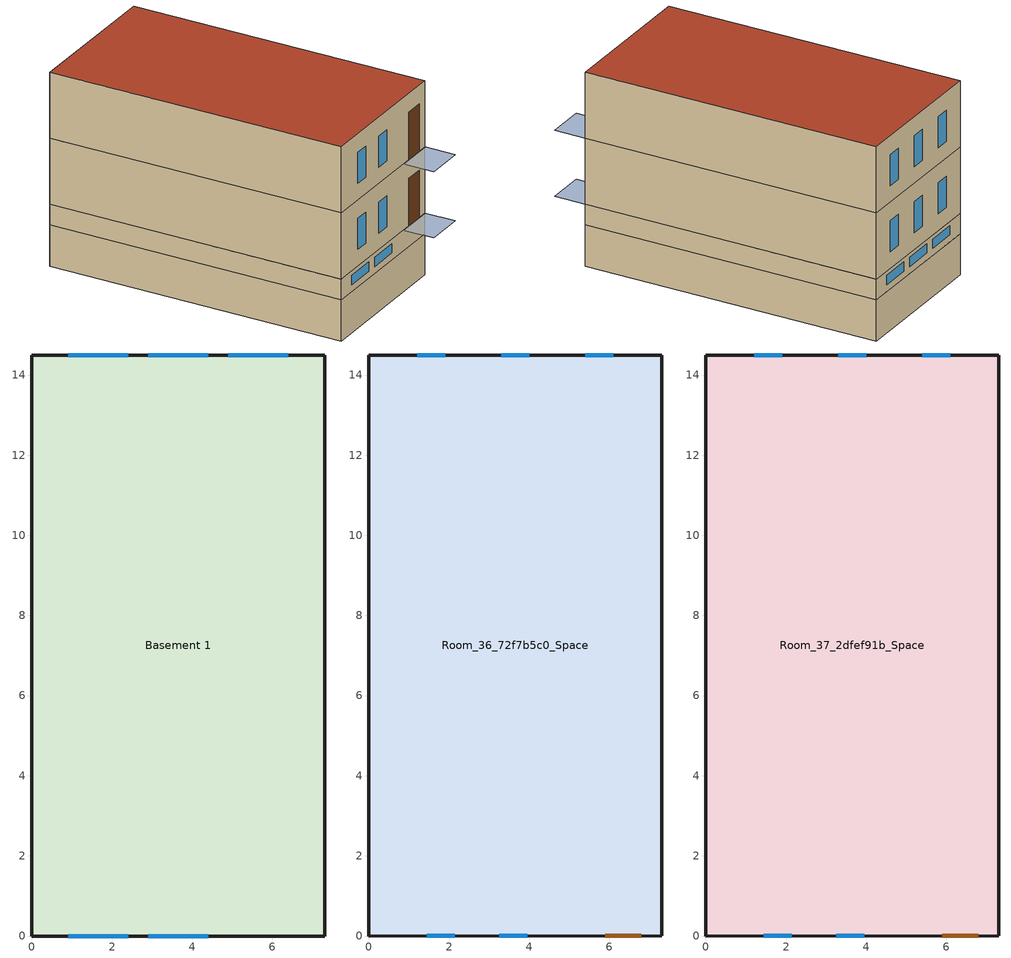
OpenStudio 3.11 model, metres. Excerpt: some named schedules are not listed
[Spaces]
Basement 1
 floor foundation (DupTrip_BasementFloor): 7.3,14.5 7.3,0 0,0 0,14.5 z-2
 wall outside (Surface 3 c tbd): 0,0 7.3,0 z0:1
 wall outside (Surface 5 c tbd): 7.3,14.5 0,14.5 z0:1
 wall outside (Surface 6 c tbd): 7.3,0 7.3,14.5 z0:1
 wall outside (Surface 4 c tbd): 0,14.5 0,0 z0:1
 wall foundation (DupTrip_pre1945_BasementWall 1): 0,0 7.3,0 7.3,14.5 0,14.5 0,0 z-2:0
 window: 6.4,14.5 4.9,14.5 / 4.4,14.5 2.9,14.5 / 2.9,0 4.4,0 / 0.9,0 2.4,0 / 2.4,14.5 0.9,14.5 z0.34:0.79
Room_36_72f7b5c0_Space
 floor to Basement 1: 7.3,14.5 7.3,0 0,0 0,14.5 z1
 wall outside (Room_36_72f7b5c0..Face2 c tbd): 0,14.5 0,0 z1:4.2
 wall outside (Room_36_72f7b5c0..Face3 c tbd): 0,0 7.3,0 z1:4.2
 wall outside (Room_36_72f7b5c0..Face4 c tbd): 7.3,0 7.3,14.5 z1:4.2
 wall outside (Room_36_72f7b5c0..Face5 c tbd): 7.3,14.5 0,14.5 z1:4.2
 window: 6.1,14.5 5.4,14.5 / 4,14.5 3.3,14.5 / 1.9,14.5 1.2,14.5 / 1.44,0 2.14,0 / 3.25,0 3.95,0 z1.8:3.3
 door: 5.9,0 6.8,0 z1:3.3
Room_37_2dfef91b_Space
 floor to Room_36_72f7b5c0_Space: 7.3,14.5 7.3,0 0,0 0,14.5 z4.2
 wall outside (Room_37_2dfef91b..Face2 c tbd): 0,14.5 0,0 z4.2:7.4
 wall outside (Room_37_2dfef91b..Face3 c tbd): 0,0 7.3,0 z4.2:7.4
 wall outside (Room_37_2dfef91b..Face4 c tbd): 7.3,0 7.3,14.5 z4.2:7.4
 wall outside (Room_37_2dfef91b..Face5 c tbd): 7.3,14.5 0,14.5 z4.2:7.4
 window: 1.9,14.5 1.2,14.5 / 6.1,14.5 5.4,14.5 / 4,14.5 3.3,14.5 / 1.44,0 2.14,0 / 3.25,0 3.95,0 z5:6.5
 door: 5.9,0 6.8,0 z4.2:6.5
 roof outside (Room_37_2dfef91b..Face1 c tbd): 0,0 7.3,0 7.3,14.5 0,14.5 z7.4
shading: 7.3,0 7.3,-1.5 5.42,-1.5 5.42,0 z4.2; 7.3,0 7.3,-1.5 5.42,-1.5 5.42,0 z1
[Building]
10819rue Saint-Denis (MTL)111026Y1916: North Axis {deg}=0; Standards Building Type=MediumOffice
[Site]
QC_MONTREAL-IAP: Latitude {deg}=45.47; Longitude {deg}=-73.73; Time Zone {hr}=-5; Elevation {m}=36; Terrain=City
[SizingPeriod:DesignDay] Day of Month=21
Name | Maximum Dry-Bulb Temperature {C} | Daily Dry-Bulb Temperature Range {deltaC} | Barometric Pressure {Pa} | Wind Speed {m/s} | Wind Direction {deg} | Sky Clearness | Month | Day Type | Humidity Condition Type | Wetbulb or DewPoint at Maximum Dry-Bulb {C} | Solar Model Indicator | Rain Indicator | Snow Indicator | Daylight Saving Time Indicator | Dry-Bulb Temperature Range Modifier Type | ASHRAE Clear Sky Optical Depth for Beam Irradiance | ASHRAE Clear Sky Optical Depth for Diffuse Irradiance | Enthalpy at Maximum Dry-Bulb {J/kg}
Montreal Int'l Heating Design Day 99.6% Condns DB | -22.8 | 0 | 101099 | 3.6 | 294 | 0 | 1 | WinterDesignDay | Wetbulb | -22.8 | ASHRAEClearSky
Montreal Int'l Cooling Design Day 0.4% Condns DB=>MWB | 29.4 | 9.7 | 101099 | 4.8 | 228 | 1 | 7 | SummerDesignDay | Wetbulb | 22.7 | ASHRAEClearSky
Montreal Int'l Ann Htg 99.6% Condns DB | -23.7 | 0 | 100893 | 3.9 | 260 | 0 | 1 | WinterDesignDay | Wetbulb | -23.7 | ASHRAEClearSky | No | No | No | DefaultMultipliers
Montreal Int'l Ann Hum_n 99.6% Condns DP=>MCDB | -23 | 0 | 100893 | 3.9 | 260 | 0 | 1 | WinterDesignDay | Dewpoint | -30.5 | ASHRAEClearSky | No | No | No | DefaultMultipliers
Montreal Int'l Ann Htg Wind 99.6% Condns WS=>MCDB | -5.3 | 0 | 100893 | 12.9 | 260 | 0 | 1 | WinterDesignDay | Wetbulb | -5.3 | ASHRAEClearSky | No | No | No | DefaultMultipliers
Montreal Int'l Ann Clg .4% Condns DB=>MWB | 30 | 9.3 | 100893 | 4.9 | 220 |  | 7 | SummerDesignDay | Wetbulb | 22.1 | ASHRAETau | No | No | No | DefaultMultipliers | 0.465 | 1.966
Montreal Int'l Ann Clg .4% Condns WB=>MDB | 28.1 | 9.3 | 100893 | 4.9 | 220 |  | 7 | SummerDesignDay | Wetbulb | 23.2 | ASHRAETau | No | No | No | DefaultMultipliers | 0.465 | 1.966
Montreal Int'l Ann Clg .4% Condns DP=>MDB | 26 | 9.3 | 100893 | 4.9 | 220 |  | 7 | SummerDesignDay | Dewpoint | 21.6 | ASHRAETau | No | No | No | DefaultMultipliers | 0.465 | 1.966
Montreal Int'l Ann Clg .4% Condns Enth=>MDB | 28.1 | 9.3 | 100893 | 4.9 | 220 |  | 7 | SummerDesignDay | Enthalpy | 23 | ASHRAETau | No | No | No | DefaultMultipliers | 0.465 | 1.966 | 69300
[Site:WaterMainsTemperature]
Calculation Method=CorrelationFromWeatherFile; Temperature Multiplier=1; Temperature Offset {deltaC}=0
[ClimateZones]
Climate Zone Institution Name 1=ASHRAE; Climate Zone Document Name 1=ANSI/ASHRAE Standard 169; Climate Zone Document Year 1=2006; Climate Zone Value 1=7; Climate Zone Institution Name 2=CEC; Climate Zone Document Name 2=California Climate Zone Descriptions; Climate Zone Document Year 2=1995
[Construction]
SFD_Furnishing 2: Wood Furnishing 2
SFD_IntWall 2: Gypsum Board 3, Air Layer 1, Wood frame wall 2x4 uninsulated, Air Layer 1, Gypsum Board 3
DupTrip_IntWall: Gypsum Board, Air Layer 2, Wood frame wall 2x4 uninsulated, Air Layer 2, Gypsum Board
DupTrip_pre1945_ExtWall: Brick, Air Layer 2, Wood - 3 inch 1, Insulation 50 mm, Air Layer 2, Gypsum Board
DupTrip_BasementFloor: Heavy Concrete 150 mm
DupTrip_pre1945_Roof: Shingles asphalt, Plywood 1, Air Layer 2, Bulk insulation-cellulose 67 mm, Wood frame roof 2x10 uninsulated, Gypsum Board
DupTrip_IntFloor: Wood Flooring, Plywood 1, Wood frame roof 2x10 uninsulated, Gypsum Board
DupTrip_IntCeiling: Gypsum Board, Wood frame roof 2x10 uninsulated, Plywood 1, Wood Flooring
DupTrip_pre1945_BasementWall: Heavy Concrete 200 mm, Insulation panel 45 mm, Air Layer 2, Gypsum Board
DupTrip_Window_old-construction: SFD_Window_old-construction
DupTrip_Door_old-construction: SFD_Door_old-construction
DupTrip_IntWall 1: Gypsum Board 1, Air Layer, Wood frame wall 2x4 uninsulated, Air Layer, Gypsum Board 1
DupTrip_pre1945_ExtWall 1: Brick, Air Layer, Wood - 3 inch, Insulation 50 mm, Air Layer, Gypsum Board 1
DupTrip_pre1945_BasementWallAboveGround: Plaster, Heavy Concrete 200 mm, Insulation panel 45 mm, Air Layer, Gypsum Board 1
DupTrip_IntFloor 1: Wood Flooring, Plywood, Wood frame roof 2x10 uninsulated, Gypsum Board 1
DupTrip_IntCeiling 1: Gypsum Board 1, Wood frame roof 2x10 uninsulated, Plywood, Wood Flooring
DupTrip_pre1945_BasementWall 1: Heavy Concrete 200 mm, Insulation panel 45 mm, Gypsum Board 1
SFD_Furnishing: Wood Furnishing
SFD_IntWall 3: Gypsum Board 5, Air Layer 1, Wood frame wall 2x4 uninsulated, Air Layer 1, Gypsum Board 5
Room_36_72f7b5c0..Face2 c tbd: Brick, Air Layer 2, Wood - 3 inch 1, Room_36_72f7b5c0..Face2 m tbd, Air Layer 2, Gypsum Board
Room_36_72f7b5c0..Face3 c tbd: Brick, Air Layer 2, Wood - 3 inch 1, Room_36_72f7b5c0..Face3 m tbd, Air Layer 2, Gypsum Board
Room_36_72f7b5c0..Face4 c tbd: Brick, Air Layer 2, Wood - 3 inch 1, Room_36_72f7b5c0..Face4 m tbd, Air Layer 2, Gypsum Board
Room_36_72f7b5c0..Face5 c tbd: Brick, Air Layer 2, Wood - 3 inch 1, Room_36_72f7b5c0..Face5 m tbd, Air Layer 2, Gypsum Board
Room_37_2dfef91b..Face1 c tbd: Shingles asphalt, Plywood 1, Air Layer 2, Room_37_2dfef91b..Face1 m tbd, Wood frame roof 2x10 uninsulated, Gypsum Board
Room_37_2dfef91b..Face2 c tbd: Brick, Air Layer 2, Wood - 3 inch 1, Room_37_2dfef91b..Face2 m tbd, Air Layer 2, Gypsum Board
Room_37_2dfef91b..Face3 c tbd: Brick, Air Layer 2, Wood - 3 inch 1, Room_37_2dfef91b..Face3 m tbd, Air Layer 2, Gypsum Board
Room_37_2dfef91b..Face4 c tbd: Brick, Air Layer 2, Wood - 3 inch 1, Room_37_2dfef91b..Face4 m tbd, Air Layer 2, Gypsum Board
Room_37_2dfef91b..Face5 c tbd: Brick, Air Layer 2, Wood - 3 inch 1, Room_37_2dfef91b..Face5 m tbd, Air Layer 2, Gypsum Board
Surface 3 c tbd: Plaster, Heavy Concrete 200 mm, Surface 3 m tbd, Air Layer, Gypsum Board 1
Surface 4 c tbd: Plaster, Heavy Concrete 200 mm, Surface 4 m tbd, Air Layer, Gypsum Board 1
Surface 5 c tbd: Plaster, Heavy Concrete 200 mm, Surface 5 m tbd, Air Layer, Gypsum Board 1
Surface 6 c tbd: Plaster, Heavy Concrete 200 mm, Surface 6 m tbd, Air Layer, Gypsum Board 1
[Material]
Name | Roughness | Thickness {m} | Conductivity {W/m-K} | Density {kg/m3} | Specific Heat {J/kg-K} | Solar Absorptance | Visible Absorptance | Thermal Absorptance
Wood Furnishing 2; Wood Furnishing | Smooth | 0.075 | 0.12 | 540 | 1210
Gypsum Board 3; Gypsum Board 5 | Smooth | 0.0127 | 0.16 | 800 | 1090
Wood frame wall 2x4 uninsulated | Smooth | 0.089 | 0.409 | 154.65 | 1626.3
Gypsum Board; Gypsum Board 1 | Smooth | 0.0127 | 0.16 | 800 | 1090 | 0.3 | 0.5
Brick | Smooth | 0.1016 | 0.89 | 1920 | 790 | 0.5 | 0.5
Wood - 3 inch 1; Wood - 3 inch | Smooth | 0.064 | 0.15 | 608 | 1630
Insulation 50 mm | Smooth | 0.0499 | 0.046 | 19 | 960
Heavy Concrete 150 mm | Smooth | 0.1524 | 1.95 | 2240 | 900 | 0.3 | 0.5
Shingles asphalt | Smooth | 0.0032 | 0.04 | 1120 | 1260 | 0.5 | 0.5
Plywood 1; Plywood | Smooth | 0.0159 | 0.12 | 544 | 1210
Bulk insulation-cellulose 67 mm | Smooth | 0.067 | 0.046 | 20 | 1400
Wood frame roof 2x10 uninsulated | Smooth | 0.235 | 1.1557 | 80.994 | 1621.88
Wood Flooring | Smooth | 0.019 | 0.17 | 700 | 1630 | 0.5 | 0.2
Heavy Concrete 200 mm | Smooth | 0.2032 | 1.95 | 2240 | 900 | 0.3 | 0.5
Insulation panel 45 mm | Smooth | 0.0431 | 0.03 | 43 | 1210
Plaster | Smooth | 0.005 | 0.071 | 1860 | 840 | 0.3 | 0.5
XPS 25mm | Rough | 0.0254 | 0.029 | 28 | 1450 | 0.7 |  | 0.9
Room_36_72f7b5c0..Face2 m tbd; Room_36_72f7b5c0..Face4 m tbd | Smooth | 0.0421621 | 0.046 | 19 | 960
Room_36_72f7b5c0..Face3 m tbd | Smooth | 0.0368317 | 0.046 | 19 | 960
Room_36_72f7b5c0..Face5 m tbd | Smooth | 0.0357361 | 0.046 | 19 | 960
Room_37_2dfef91b..Face1 m tbd | Smooth | 0.0657342 | 0.046 | 20 | 1400
Room_37_2dfef91b..Face2 m tbd; Room_37_2dfef91b..Face4 m tbd | Smooth | 0.0450869 | 0.046 | 19 | 960
Room_37_2dfef91b..Face3 m tbd | Smooth | 0.0400971 | 0.046 | 19 | 960
Room_37_2dfef91b..Face5 m tbd | Smooth | 0.0381614 | 0.046 | 19 | 960
Surface 3 m tbd | Smooth | 0.0202531 | 0.03 | 43 | 1210
Surface 4 m tbd; Surface 6 m tbd | Smooth | 0.0291923 | 0.03 | 43 | 1210
Surface 5 m tbd | Smooth | 0.0173316 | 0.03 | 43 | 1210
[Material:AirGap] Thermal Resistance {m2-K/W}=0.15
Air Layer 1; Air Layer 2; Air Layer
[DefaultConstructionSet]
Name | Default Exterior Surface Constructions | Default Interior Surface Constructions | Default Ground Contact Surface Constructions | Default Exterior SubSurface Constructions | Default Interior SubSurface Constructions | Interior Partition Construction | Adiabatic Surface Construction
DupTrip_pre1945_ConstructionSet | Default Surface Constructions 82 | Default Surface Constructions 83 | Default Surface Constructions 84 | Default Sub Surface Constructions 51 | Default Sub Surface Constructions 6 | DupTrip_IntWall | DupTrip_pre1945_ExtWall
DupTrip_pre1945_ConstructionSet-Basement | Default Surface Constructions 22 | Default Surface Constructions 23 | Default Surface Constructions 24 | Default Sub Surface Constructions 15 | Default Sub Surface Constructions 16 | DupTrip_IntWall 1 | DupTrip_pre1945_ExtWall 1
[DefaultSurfaceConstructions]
Name | Floor Construction | Wall Construction | Roof Ceiling Construction
Default Surface Constructions 82 | DupTrip_BasementFloor | DupTrip_pre1945_ExtWall | DupTrip_pre1945_Roof
Default Surface Constructions 83 | DupTrip_IntFloor | DupTrip_IntWall | DupTrip_IntCeiling
Default Surface Constructions 84 | DupTrip_BasementFloor | DupTrip_pre1945_BasementWall
Default Surface Constructions 22 | DupTrip_BasementFloor | DupTrip_pre1945_BasementWallAboveGround
Default Surface Constructions 23 | DupTrip_IntFloor 1 |  | DupTrip_IntCeiling 1
Default Surface Constructions 24 | DupTrip_BasementFloor | DupTrip_pre1945_BasementWall 1
[DefaultSubSurfaceConstructions]
Name | Fixed Window Construction | Operable Window Construction | Door Construction
Default Sub Surface Constructions 51; Default Sub Surface Constructions 15 | DupTrip_Window_old-construction | DupTrip_Window_old-construction | DupTrip_Door_old-construction
Default Sub Surface Constructions 6; Default Sub Surface Constructions 16
[WindowMaterial:SimpleGlazingSystem]
SFD_Window_old-construction: U-Factor {W/m2-K}=2.94; Solar Heat Gain Coefficient=0.6; Visible Transmittance=0.8
[Material:NoMass]
SFD_Door_old-construction: Roughness=Smooth; Thermal Resistance {m2-K/W}=0.8
[Space]
Name | Space Type | Building Story | Thermal Zone
Room_36_72f7b5c0_Space | Duplex_MainFloors_withbasement_SpaceType | Floor1 | Thermal Zone: Room_36_72f7b5c0_Space
Room_37_2dfef91b_Space | Duplex_MainFloors_SpaceType | Floor2 | Thermal Zone: Room_37_2dfef91b_Space
Basement 1 | Duplex_Basement_SpaceType 1 | Basement | Thermal Zone: Basement 1
[ThermalZone] Use Ideal Air Loads=No
Name | Ceiling Height {m} | Volume {m3} | Thermostat
Thermal Zone: Room_36_72f7b5c0_Space | 5 | 1685.04 | MidriseApartment Building_Setpoint
Thermal Zone: Room_37_2dfef91b_Space | 5 | 1685.04 | MidriseApartment Building_Setpoint 1
Thermal Zone: Basement 1 |  |  | Thermostat Setpoint Dual Setpoint 1
[Sizing:Zone] Zone Cooling Design Supply Air Temperature Input Method=SupplyAirTemperature; Zone Cooling Design Supply Air Temperature {C}=14; Zone Cooling Design Supply Air Temperature Difference {deltaC}=11.11; Zone Heating Design Supply Air Temperature Input Method=SupplyAirTemperature; Zone Heating Design Supply Air Temperature {C}=40; Zone Heating Design Supply Air Temperature Difference {deltaC}=11.11; Zone Cooling Design Supply Air Humidity Ratio {kg-H2O/kg-air}=0.0085; Zone Heating Design Supply Air Humidity Ratio {kg-H2O/kg-air}=0.008; Cooling Design Air Flow Method=DesignDay; Heating Design Air Flow Method=DesignDay; Account for Dedicated Outdoor Air System=No; Dedicated Outdoor Air System Control Strategy=NeutralSupplyAir; Dedicated Outdoor Air Low Setpoint Temperature for Design {C}=autosize; Dedicated Outdoor Air High Setpoint Temperature for Design {C}=autosize; Zone Load Sizing Method=Sensible Load Only No Latent Load; Zone Latent Cooling Design Supply Air Humidity Ratio Input Method=HumidityRatioDifference; Zone Cooling Design Supply Air Humidity Ratio Difference {kgWater/kgDryAir}=0.005; Zone Latent Heating Design Supply Air Humidity Ratio Input Method=HumidityRatioDifference; Zone Humidification Design Supply Air Humidity Ratio Difference {kgWater/kgDryAir}=0.005; Sizing Option=Coincident; Heating Coil Sizing Method=None; Maximum Heating Capacity To Cooling Load Sizing Ratio {W/W}=1
Thermal Zone: Room_36_72f7b5c0_Space; Thermal Zone: Room_37_2dfef91b_Space; Thermal Zone: Basement 1
[Zone equipment]
Thermal Zone: Room_36_72f7b5c0_Space: Elec Baseboard, Cycling PTAC DX Clg Elec Htg
Thermal Zone: Room_37_2dfef91b_Space: Elec Baseboard 1, Cycling PTAC DX Clg Elec Htg 1
Thermal Zone: Basement 1: Elec Baseboard 2
[BuildingStory]
Floor1; Floor2; Basement
[ThermostatSetpoint:DualSetpoint] Heating Setpoint Temperature Schedule=Residential HtgSetpoint; Cooling Setpoint Temperature Schedule=Residential ClgSetpoint
MidriseApartment Building_Setpoint; MidriseApartment Building_Setpoint 1; Thermostat Setpoint Dual Setpoint 1
[ZoneHVAC:Baseboard:Convective:Electric] Availability Schedule=Always On Discrete hvac_library; Nominal Capacity {W}=autosize; Efficiency=1
Elec Baseboard; Elec Baseboard 1; Elec Baseboard 2
[ZoneHVAC:PackagedTerminalAirConditioner] Availability Schedule=Always On Discrete hvac_library; Supply Air Flow Rate During Cooling Operation {m3/s}=Autosize; Supply Air Flow Rate During Heating Operation {m3/s}=Autosize; Supply Air Flow Rate When No Cooling or Heating is Needed {m3/s}=Autosize; No Load Supply Air Flow Rate Control Set To Low Speed=Yes; Outdoor Air Flow Rate During Cooling Operation {m3/s}=Autosize; Outdoor Air Flow Rate During Heating Operation {m3/s}=Autosize; Outdoor Air Flow Rate When No Cooling or Heating is Needed {m3/s}=Autosize; Fan Placement=DrawThrough; Supply Air Fan Operating Mode Schedule=Cycling PTAC Fan Mode Always Zero
Name | Supply Air Fan | Heating Coil | Cooling Coil
Cycling PTAC DX Clg Elec Htg | Cycling Elec PTAC Fan | Cycling PTAC Elec Htg Coil | Cycling Elec PTAC 1 Spd DX Clg Coil
Cycling PTAC DX Clg Elec Htg 1 | Cycling Elec PTAC Fan 1 | Cycling PTAC Elec Htg Coil 1 | Cycling Elec PTAC 1 Spd DX Clg Coil 1
[Fan:OnOff] Availability Schedule=Always On Discrete hvac_library; Fan Total Efficiency=0.6; Pressure Rise {Pa}=250; Maximum Flow Rate {m3/s}=autosize; Motor Efficiency=0.8; Motor In Airstream Fraction=1; Fan Power Ratio Function of Speed Ratio Curve=Fan On Off Power Curve 15; Fan Efficiency Ratio Function of Speed Ratio Curve=Fan On Off Efficiency Curve 15
Cycling Elec PTAC Fan; Cycling Elec PTAC Fan 1
[Coil:Heating:Electric] Availability Schedule=Always On Discrete hvac_library; Nominal Capacity {W}=0
Cycling PTAC Elec Htg Coil; Cycling PTAC Elec Htg Coil 1
[Coil:Cooling:DX:SingleSpeed] Availability Schedule=Always On Discrete hvac_library; Rated Total Cooling Capacity {W}=autosize; Rated Sensible Heat Ratio=autosize; Rated COP {W/W}=2.5; Rated Air Flow Rate {m3/s}=autosize; Rated Evaporator Fan Power Per Volume Flow Rate 2017 {W/(m3/s)}=773.3; Rated Evaporator Fan Power Per Volume Flow Rate 2023 {W/(m3/s)}=934.4; Total Cooling Capacity Function of Temperature Curve=Curve Biquadratic 29; Total Cooling Capacity Function of Flow Fraction Curve=Curve Quadratic 35; Energy Input Ratio Function of Temperature Curve=Curve Biquadratic 30; Energy Input Ratio Function of Flow Fraction Curve=Curve Quadratic 36; Part Load Fraction Correlation Curve=Curve Quadratic 37; Minimum Outdoor Dry-Bulb Temperature for Compressor Operation {C}=-25; Nominal Time for Condensate Removal to Begin {s}=0; Ratio of Initial Moisture Evaporation Rate and Steady State Latent Capacity=0; Maximum Cycling Rate {cycles/hr}=0; Latent Capacity Time Constant {s}=0; Condenser Type=AirCooled; Evaporative Condenser Effectiveness=0; Evaporative Condenser Air Flow Rate {m3/s}=Autosize; Evaporative Condenser Pump Rated Power Consumption {W}=Autosize; Crankcase Heater Capacity {W}=0; Maximum Outdoor Dry-Bulb Temperature for Crankcase Heater Operation {C}=0; Basin Heater Capacity {W/K}=0; Basin Heater Setpoint Temperature {C}=10
Cycling Elec PTAC 1 Spd DX Clg Coil; Cycling Elec PTAC 1 Spd DX Clg Coil 1
[SpaceType]
Name | Default Construction Set
Duplex_MainFloors_SpaceType; Duplex_MainFloors_withbasement_SpaceType | DupTrip_pre1945_ConstructionSet
Duplex_Basement_SpaceType 1 | DupTrip_pre1945_ConstructionSet-Basement
[InternalMass] Multiplier=1
Name | Internal Mass Definition | Space or SpaceType
MainFloors_InternalMassFurnishing | DuplexTriplex_InternalMassFurnishing | Duplex_MainFloors_SpaceType
MainFloors_IntWalls | DuplexTriplex_IntWalls | Duplex_MainFloors_SpaceType
Basement_IntWalls 2 | DuplexTriplex_IntWalls 2 | Duplex_Basement_SpaceType 1
Basement_InternalMassFurnishing 2 | DuplexTriplex_InternalMassFurnishing 2 | Duplex_Basement_SpaceType 1
MainFloors_InternalMassFurnishing 1 | DuplexTriplex_InternalMassFurnishing | Duplex_MainFloors_withbasement_SpaceType
MainFloors_IntWalls 1 | DuplexTriplex_IntWalls | Duplex_MainFloors_withbasement_SpaceType
[InternalMass:Definition]
Name | Construction | Design Level Calculation Method | Surface Area per Space Floor Area | Surface Area {m2}
DuplexTriplex_InternalMassFurnishing | SFD_Furnishing 2 | SurfaceArea/Area | 2
DuplexTriplex_IntWalls | SFD_IntWall 2 | SurfaceArea |  | 80
DuplexTriplex_IntWalls 2 | SFD_IntWall 3 | SurfaceArea |  | 80
DuplexTriplex_InternalMassFurnishing 2 | SFD_Furnishing | SurfaceArea/Area | 2
[People] People Definition=Duplex_People; Clothing Insulation Calculation Method=ClothingInsulationSchedule
Name | Space or SpaceType | Number of People Schedule | Activity Level Schedule | Multiplier
MainFloors_People | Duplex_MainFloors_SpaceType | Residential Occupancy | Residential Occupant Activity | 1
Basement_People | Duplex_Basement_SpaceType 1 | Residential Occupancy 2 | Residential Occupant Activity 2 | 0.5
MainFloors_People 1 | Duplex_MainFloors_withbasement_SpaceType | Residential Occupancy | Residential Occupant Activity | 0.5
[People:Definition]
Duplex_People: Number of People Calculation Method=People; Number of People {people}=2.27; Fraction Radiant=0.3
[Lights] Lights Definition=Duplex_InteriorLighting; Fraction Replaceable=1
Name | Space or SpaceType | Schedule | Multiplier
MainFloors_InteriorLighting | Duplex_MainFloors_SpaceType | Duplex_InteriorLighting 1 | 1
Basement_InteriorLighting | Duplex_Basement_SpaceType 1 | Duplex_InteriorLighting 4 | 0.5
MainFloors_InteriorLighting 1 | Duplex_MainFloors_withbasement_SpaceType | Duplex_InteriorLighting 1 | 0.5
[Lights:Definition]
Duplex_InteriorLighting: Design Level Calculation Method=LightingLevel; Lighting Level {W}=241.348; Fraction Radiant=0.4; Fraction Visible=0.2
[ElectricEquipment]
Name | Electric Equipment Definition | Space or SpaceType | Schedule | Multiplier
MainFloors_Dryer | Duplex_Dryer | Duplex_MainFloors_SpaceType | Duplex_Dryer 1 | 1
MainFloors_HWElectricConsumption | Duplex_HWElectricConsumption | Duplex_MainFloors_SpaceType | Duplex_HWElectricConsumption 1 | 1
MainFloors_WashingMachine | Duplex_WashingMachine | Duplex_MainFloors_SpaceType | Duplex_WashingMachine 1 | 1
MainFloors_StoveTopOven | Duplex_StoveTopOven | Duplex_MainFloors_SpaceType | Duplex_StoveTopOven 1 | 1
MainFloors_Dishwasher | Duplex_Dishwasher | Duplex_MainFloors_SpaceType | Duplex_Dishwasher 1 | 1
MainFloors_Refrigerator | Duplex_Refrigerator | Duplex_MainFloors_SpaceType | Duplex_Refrigerator 1 | 1
MainFloors_Freezer | Duplex_Freezer | Duplex_MainFloors_SpaceType | Duplex_Freezer 1 | 1
MainFloors_OtherEquipment | Duplex_OtherEquipment | Duplex_MainFloors_SpaceType | Duplex_OtherEquipment 1 | 1
Basement_Dishwasher | Duplex_Dishwasher | Duplex_Basement_SpaceType 1 | Duplex_Dishwasher 3 | 0.5
Basement_Dryer | Duplex_Dryer | Duplex_Basement_SpaceType 1 | Duplex_Dryer 3 | 0.5
Basement_OtherEquipment | Duplex_OtherEquipment | Duplex_Basement_SpaceType 1 | Duplex_OtherEquipment 3 | 0.5
Basement_Refrigerator | Duplex_Refrigerator | Duplex_Basement_SpaceType 1 | Duplex_Refrigerator 3 | 0.5
Basement_WashingMachine | Duplex_WashingMachine | Duplex_Basement_SpaceType 1 | Duplex_WashingMachine 3 | 0.5
Basement_Freezer | Duplex_Freezer | Duplex_Basement_SpaceType 1 | Duplex_Freezer 3 | 0.5
Basement_StoveTopOven | Duplex_StoveTopOven | Duplex_Basement_SpaceType 1 | Duplex_StoveTopOven 3 | 0.5
Basement_HWElectricConsumption | Duplex_HWElectricConsumption | Duplex_Basement_SpaceType 1 | Duplex_HWElectricConsumption 3 | 0.5
MainFloors_Dryer 1 | Duplex_Dryer | Duplex_MainFloors_withbasement_SpaceType | Duplex_Dryer 1 | 0.5
MainFloors_HWElectricConsumption 1 | Duplex_HWElectricConsumption | Duplex_MainFloors_withbasement_SpaceType | Duplex_HWElectricConsumption 1 | 0.5
MainFloors_StoveTopOven 1 | Duplex_StoveTopOven | Duplex_MainFloors_withbasement_SpaceType | Duplex_StoveTopOven 1 | 0.5
MainFloors_OtherEquipment 1 | Duplex_OtherEquipment | Duplex_MainFloors_withbasement_SpaceType | Duplex_OtherEquipment 1 | 0.5
MainFloors_Refrigerator 1 | Duplex_Refrigerator | Duplex_MainFloors_withbasement_SpaceType | Duplex_Refrigerator 1 | 0.5
MainFloors_Freezer 1 | Duplex_Freezer | Duplex_MainFloors_withbasement_SpaceType | Duplex_Freezer 1 | 0.5
MainFloors_Dishwasher 1 | Duplex_Dishwasher | Duplex_MainFloors_withbasement_SpaceType | Duplex_Dishwasher 1 | 0.5
MainFloors_WashingMachine 1 | Duplex_WashingMachine | Duplex_MainFloors_withbasement_SpaceType | Duplex_WashingMachine 1 | 0.5
[ElectricEquipment:Definition] Design Level Calculation Method=EquipmentLevel
Name | Design Level {W} | Fraction Radiant | Fraction Lost | Fraction Latent
Duplex_Dryer | 469.17 | 0.2 | 0.8
Duplex_HWElectricConsumption | 1041.1 |  | 0.99
Duplex_WashingMachine | 47.13 | 0.2
Duplex_StoveTopOven | 378.68 | 0.2
Duplex_Dishwasher | 62.58 | 0.2
Duplex_Refrigerator | 129.76 | 0.2
Duplex_Freezer | 33.25 | 0.2
Duplex_OtherEquipment | 1070.1 | 0.2 |  | 0
[SpaceInfiltration:EffectiveLeakageArea] Effective Air Leakage Area {cm2}=429.21; Stack Coefficient=0.000145; Wind Coefficient=0.000174
Name | Space or SpaceType
Dup_ELA_Pre1945 | Duplex_MainFloors_SpaceType
Dup_ELA_Pre1945 1 | Duplex_MainFloors_withbasement_SpaceType
[Exterior:Lights:Definition]
DuplexTriplex_ExteriorLights: Design Level {W}=9.6
[Exterior:Lights]
Exterior Lights 1: Exterior Lights Definition=DuplexTriplex_ExteriorLights; Schedule=Duplex_ExteriorLighting; Multiplier=2
[SpaceInfiltration:DesignFlowRate] Design Flow Rate Calculation Method=Flow/Space; Design Flow Rate {m3/s}=0.001; Density Basis=Outdoor
Name | Space or SpaceType
Air exhaust-intake compensation | Duplex_MainFloors_SpaceType
Air exhaust-intake compensation 1 | Duplex_MainFloors_withbasement_SpaceType
[Foundation:Kiva:Settings]
Soil Conductivity {W/m-K}=1.9; Soil Density {kg/m3}=1920; Soil Specific Heat {J/kg-K}=1425; Ground Solar Absorptivity=0.4; Ground Thermal Absorptivity=0.9; Ground Surface Roughness {m}=0.03; Deep-Ground Boundary Condition=GroundWater; Deep-Ground Depth {m}=10
[Foundation:Kiva]
KIVA Foundation Floor Surface 2: Interior Horizontal Insulation Material=XPS 25mm; Interior Horizontal Insulation Width {m}=0.6
[SurfaceProperty:ExposedFoundationPerimeter]
Surface 2: Exposed Perimeter Calculation Method=TotalExposedPerimeter; Total Exposed Perimeter {m}=43.6
[Schedule:Day]
Schedule Day 25: No, 8, 0, 18, 21, 0, 21, 24, 0, 18
Schedule Day 26: No, 24, 0, 25
Cycling PTAC Fan Mode Sch Default: No, 24, 0, 0
Schedule Day 27; Schedule Day 31: No, 8, 0, 1, 13, 0, 0.82, 14, 0, 0.77, 16, 0, 0.74, 17, 0, 0.8, 18, 0, 0.95, 19, 0, 1, 20, 0, 0.98, 21, 0, 0.94, 24, 0, 1
Schedule Day 28; Schedule Day 32: No, 8, 0, 1, 9, 0, 0.89, 13, 0, 0.95, 14, 0, 0.89, 16, 0, 0.83, 17, 0, 0.85, 18, 0, 0.95, 19, 0, 1, 20, 0, 0.98, 21, 0, 0.94, 24, 0, 1
Large Office Activity Default Schedule; Large Office Activity Default Schedule 2: No, 7, 0, 70, 23, 0, 130, 24, 0, 70
Large Office Activity Summer Design Day; Large Office Activity Winter Design Day; Large Office Activity Summer Design Day 2; Large Office Activity Winter Design Day 2: No, 24, 0, 150
[Schedule:Ruleset]
Name | Default Day Schedule | Summer Design Day Schedule | Winter Design Day Schedule
Residential HtgSetpoint | Schedule Day 25
Residential ClgSetpoint | Schedule Day 26
Cycling PTAC Fan Mode Always Zero | Cycling PTAC Fan Mode Sch Default
Residential Occupancy | Schedule Day 27
Residential Occupant Activity | Large Office Activity Default Schedule | Large Office Activity Summer Design Day | Large Office Activity Winter Design Day
Residential Occupancy 2 | Schedule Day 31
Residential Occupant Activity 2 | Large Office Activity Default Schedule 2 | Large Office Activity Summer Design Day 2 | Large Office Activity Winter Design Day 2
[Schedule:Constant]
Always On Discrete hvac_library: Value=1
[Curve:Exponent]
Fan On Off Power Curve 15: Coefficient1 Constant=1; Coefficient2 Constant=0; Coefficient3 Constant=0; Minimum Value of x=0; Maximum Value of x=1
[Curve:Cubic]
Fan On Off Efficiency Curve 15: Coefficient1 Constant=1; Coefficient2 x=0; Coefficient3 x**2=0; Coefficient4 x**3=0; Minimum Value of x=0; Maximum Value of x=1
[Curve:Biquadratic] Minimum Value of x=17; Maximum Value of x=22; Minimum Value of y=13; Maximum Value of y=46
Name | Coefficient1 Constant | Coefficient2 x | Coefficient3 x**2 | Coefficient4 y | Coefficient5 y**2 | Coefficient6 x*y
Curve Biquadratic 29 | 0.942588 | 0.00954335 | 0.00068377 | -0.0110427 | 5.249e-06 | -9.72e-06
Curve Biquadratic 30 | 0.342414 | 0.034885 | -0.0006237 | 0.00497722 | 0.000437951 | -0.000728028
[Curve:Quadratic]
Name | Coefficient1 Constant | Coefficient2 x | Coefficient3 x**2 | Minimum Value of x | Maximum Value of x
Curve Quadratic 35 | 0.8 | 0.2 | 0 | 0.5 | 1.5
Curve Quadratic 36 | 1.1552 | -0.1808 | 0.0256 | 0.5 | 1.5
Curve Quadratic 37 | 0.85 | 0.15 | 0 | 0 | 1
[Schedule:Rule] Rule Order=0; Apply Sunday=Yes; Apply Saturday=Yes
Name | Schedule Ruleset | Day Schedule
Schedule Rule 3 | Residential Occupancy | Schedule Day 28
Schedule Rule 5 | Residential Occupancy 2 | Schedule Day 32
